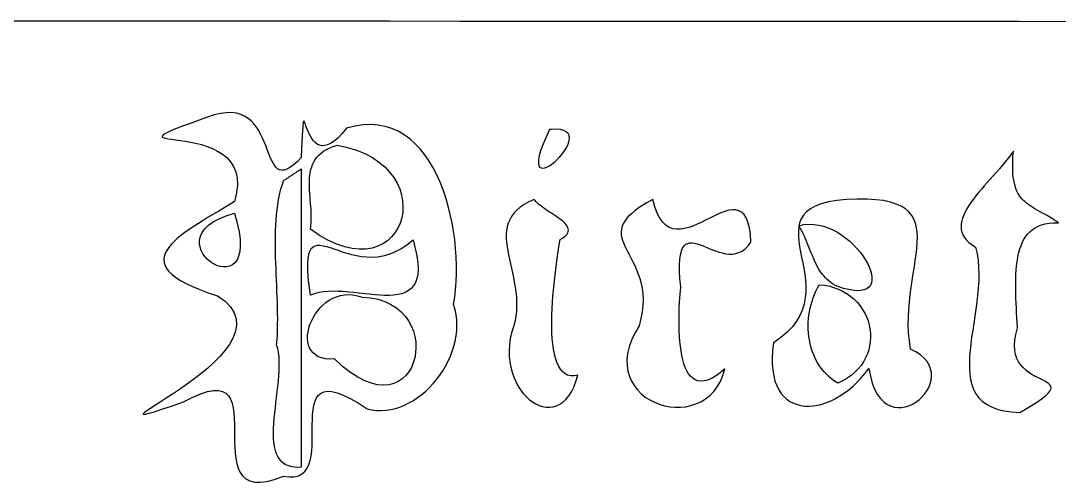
# Model space of a CAD drawing. Extents: x 2.9 to 46.8, y 120.5 to 170.8.
# Drawn here: x 13.77 to 30.78, y 120.53 to 128.08 of the extents above; entities that cross this region are included whole.
import ezdxf

# ---------------------------------------------------------------- set-up
doc = ezdxf.new("R2010")
doc.units = 0
doc.layers.get('0').update_dxf_attribs({"linetype": 'CONTINUOUS'})

msp = doc.modelspace()

# ---------------------------------------------------------------- linework, layer by layer
at = {"color": 7}
for p, q in [((12.951, 128.081), (14.095, 128.081)), ((14.095, 128.081), (15.24, 128.08)), ((15.24, 128.08), (16.384, 128.08)), ((16.384, 128.08), (17.528, 128.079)), ((17.528, 128.079), (18.673, 128.079)), ((18.673, 128.079), (19.817, 128.078)), ((19.817, 128.078), (20.962, 128.077)), ((20.962, 128.077), (22.106, 128.077)), ((22.106, 128.077), (23.251, 128.076)), ((23.251, 128.076), (24.395, 128.076)), ((24.395, 128.076), (25.54, 128.075)), ((25.54, 128.075), (26.684, 128.075)), ((26.684, 128.075), (27.829, 128.074)), ((27.829, 128.074), (28.973, 128.073)), ((28.973, 128.073), (30.117, 128.073)), ((30.117, 128.073), (31.262, 128.072)), ((17.136, 126.576), (17.041, 126.564)), ((17.222, 126.577), (17.136, 126.576)), ((17.3, 126.567), (17.222, 126.577)), ((16.561, 126.407), (16.418, 126.355)), ((16.733, 126.468), (16.561, 126.407)), ((16.938, 126.539), (16.733, 126.468)), ((17.041, 126.564), (16.938, 126.539)), ((17.37, 126.547), (17.3, 126.567)), ((17.434, 126.519), (17.37, 126.547)), ((17.491, 126.483), (17.434, 126.519)), ((17.542, 126.441), (17.491, 126.483)), ((17.587, 126.392), (17.542, 126.441)), ((18.394, 126.417), (18.39, 126.386)), ((18.398, 126.435), (18.394, 126.417)), ((18.403, 126.442), (18.398, 126.435)), ((18.409, 126.438), (18.403, 126.442)), ((18.416, 126.425), (18.409, 126.438)), ((18.424, 126.404), (18.416, 126.425)), ((18.434, 126.376), (18.424, 126.404)), ((16.15, 126.243), (16.108, 126.218)), ((16.214, 126.274), (16.15, 126.243)), ((16.303, 126.31), (16.214, 126.274)), ((16.418, 126.355), (16.303, 126.31)), ((17.628, 126.339), (17.587, 126.392)), ((17.665, 126.283), (17.628, 126.339)), ((17.697, 126.223), (17.665, 126.283)), ((18.382, 126.278), (18.378, 126.199)), ((18.386, 126.34), (18.382, 126.278)), ((18.39, 126.386), (18.386, 126.34)), ((18.445, 126.344), (18.434, 126.376)), ((18.458, 126.308), (18.445, 126.344)), ((18.474, 126.269), (18.458, 126.308)), ((18.491, 126.229), (18.474, 126.269)), ((19.032, 126.234), (18.965, 126.164)), ((19.105, 126.322), (19.032, 126.234)), ((19.244, 126.357), (19.105, 126.322)), ((19.376, 126.377), (19.244, 126.357)), ((19.503, 126.383), (19.376, 126.377)), ((19.623, 126.374), (19.503, 126.383)), ((19.739, 126.352), (19.623, 126.374)), ((19.848, 126.318), (19.739, 126.352)), ((19.952, 126.272), (19.848, 126.318)), ((20.05, 126.214), (19.952, 126.272)), ((22.43, 126.3), (22.367, 126.166)), ((22.54, 126.304), (22.456, 126.3)), ((22.609, 126.3), (22.54, 126.304)), ((22.664, 126.286), (22.609, 126.3)), ((22.704, 126.265), (22.664, 126.286)), ((22.733, 126.238), (22.704, 126.265)), ((22.75, 126.204), (22.733, 126.238)), ((16.088, 126.198), (16.086, 126.182)), ((16.086, 126.182), (16.102, 126.169)), ((16.108, 126.218), (16.088, 126.198)), ((16.102, 126.169), (16.133, 126.159)), ((16.133, 126.159), (16.178, 126.149)), ((16.178, 126.149), (16.235, 126.141)), ((16.235, 126.141), (16.303, 126.132)), ((16.303, 126.132), (16.378, 126.121)), ((16.378, 126.121), (16.46, 126.109)), ((16.46, 126.109), (16.547, 126.095)), ((16.547, 126.095), (16.637, 126.076)), ((16.637, 126.076), (16.728, 126.053)), ((17.727, 126.161), (17.697, 126.223)), ((17.755, 126.099), (17.727, 126.161)), ((17.78, 126.037), (17.755, 126.099)), ((18.373, 126.101), (18.368, 125.983)), ((18.378, 126.199), (18.373, 126.101)), ((18.512, 126.19), (18.491, 126.229)), ((18.535, 126.152), (18.512, 126.19)), ((18.561, 126.118), (18.535, 126.152)), ((18.59, 126.087), (18.561, 126.118)), ((18.623, 126.063), (18.59, 126.087)), ((18.659, 126.045), (18.623, 126.063)), ((18.844, 126.073), (18.791, 126.049)), ((18.902, 126.111), (18.844, 126.073)), ((18.965, 126.164), (18.902, 126.111)), ((20.142, 126.146), (20.05, 126.214)), ((20.229, 126.069), (20.142, 126.146)), ((20.311, 125.982), (20.229, 126.069)), ((22.367, 126.166), (22.319, 126.051)), ((22.722, 126.033), (22.741, 126.079)), ((22.741, 126.079), (22.753, 126.124)), ((22.756, 126.166), (22.75, 126.204)), ((22.753, 126.124), (22.756, 126.166)), ((16.728, 126.053), (16.819, 126.025)), ((16.819, 126.025), (16.907, 125.99)), ((16.907, 125.99), (16.992, 125.949)), ((16.992, 125.949), (17.07, 125.9)), ((17.07, 125.9), (17.141, 125.842)), ((17.803, 125.976), (17.78, 126.037)), ((17.826, 125.917), (17.803, 125.976)), ((17.849, 125.861), (17.826, 125.917)), ((18.368, 125.983), (18.362, 125.844)), ((18.651, 125.881), (18.687, 125.914)), ((18.699, 126.036), (18.659, 126.045)), ((18.687, 125.914), (18.729, 125.945)), ((18.743, 126.037), (18.699, 126.036)), ((18.729, 125.945), (18.776, 125.974)), ((18.791, 126.049), (18.743, 126.037)), ((18.776, 125.974), (18.828, 126)), ((18.828, 126), (18.887, 126.023)), ((18.887, 126.023), (18.952, 126.044)), ((18.952, 126.044), (19.118, 126.009)), ((19.118, 126.009), (19.269, 125.962)), ((19.269, 125.962), (19.406, 125.906)), ((19.406, 125.906), (19.528, 125.841)), ((20.387, 125.887), (20.311, 125.982)), ((22.284, 125.953), (22.261, 125.871)), ((22.319, 126.051), (22.284, 125.953)), ((22.593, 125.846), (22.631, 125.891)), ((22.631, 125.891), (22.666, 125.937)), ((22.666, 125.937), (22.697, 125.985)), ((22.697, 125.985), (22.722, 126.033)), ((30.028, 125.944), (29.986, 125.887)), ((30.022, 125.861), (30.028, 125.944)), ((17.141, 125.842), (17.202, 125.774)), ((17.202, 125.774), (17.252, 125.697)), ((17.872, 125.808), (17.849, 125.861)), ((17.895, 125.761), (17.872, 125.808)), ((17.92, 125.72), (17.895, 125.761)), ((17.946, 125.685), (17.92, 125.72)), ((18.293, 125.773), (18.232, 125.718)), ((18.362, 125.844), (18.293, 125.773)), ((18.533, 125.688), (18.549, 125.73)), ((18.549, 125.73), (18.568, 125.771)), ((18.568, 125.771), (18.591, 125.809)), ((18.591, 125.809), (18.619, 125.846)), ((18.619, 125.846), (18.651, 125.881)), ((19.528, 125.841), (19.636, 125.768)), ((19.636, 125.768), (19.73, 125.689)), ((20.457, 125.785), (20.387, 125.887)), ((20.522, 125.675), (20.457, 125.785)), ((22.249, 125.804), (22.247, 125.752)), ((22.247, 125.752), (22.253, 125.713)), ((22.261, 125.871), (22.249, 125.804)), ((22.427, 125.705), (22.468, 125.733)), ((22.468, 125.733), (22.51, 125.766)), ((22.51, 125.766), (22.552, 125.804)), ((22.552, 125.804), (22.593, 125.846)), ((29.896, 125.772), (29.848, 125.715)), ((29.942, 125.83), (29.896, 125.772)), ((29.986, 125.887), (29.942, 125.83)), ((30.018, 125.71), (30.019, 125.783)), ((30.019, 125.783), (30.022, 125.861)), ((17.252, 125.697), (17.288, 125.608)), ((17.288, 125.608), (17.31, 125.507)), ((17.975, 125.659), (17.946, 125.685)), ((18.008, 125.641), (17.975, 125.659)), ((18.043, 125.633), (18.008, 125.641)), ((18.083, 125.636), (18.043, 125.633)), ((18.127, 125.65), (18.083, 125.636)), ((18.177, 125.677), (18.127, 125.65)), ((18.232, 125.718), (18.177, 125.677)), ((18.193, 125.543), (18.202, 125.549)), ((18.202, 125.549), (18.212, 125.555)), ((18.212, 125.555), (18.221, 125.562)), ((18.221, 125.562), (18.23, 125.568)), ((18.23, 125.568), (18.24, 125.574)), ((18.24, 125.574), (18.249, 125.58)), ((18.249, 125.58), (18.259, 125.586)), ((18.259, 125.586), (18.268, 125.593)), ((18.268, 125.593), (18.277, 125.599)), ((18.277, 125.599), (18.287, 125.605)), ((18.287, 125.605), (18.296, 125.611)), ((18.296, 125.611), (18.306, 125.617)), ((18.306, 125.617), (18.315, 125.624)), ((18.315, 125.624), (18.324, 125.63)), ((18.324, 125.63), (18.334, 125.636)), ((18.334, 125.636), (18.343, 125.642)), ((18.343, 125.642), (18.353, 125.649)), ((18.353, 125.649), (18.362, 125.655)), ((18.362, 125.655), (18.362, 125.497)), ((18.5, 125.505), (18.504, 125.553)), ((18.504, 125.553), (18.511, 125.599)), ((18.511, 125.599), (18.521, 125.644)), ((18.521, 125.644), (18.533, 125.688)), ((19.73, 125.689), (19.81, 125.604)), ((19.81, 125.604), (19.878, 125.515)), ((20.582, 125.559), (20.522, 125.675)), ((20.637, 125.438), (20.582, 125.559)), ((22.253, 125.713), (22.268, 125.686)), ((22.268, 125.686), (22.29, 125.671)), ((22.29, 125.671), (22.318, 125.666)), ((22.318, 125.666), (22.351, 125.671)), ((22.351, 125.671), (22.387, 125.684)), ((22.387, 125.684), (22.427, 125.705)), ((29.75, 125.601), (29.7, 125.545)), ((29.799, 125.658), (29.75, 125.601)), ((29.848, 125.715), (29.799, 125.658)), ((30.019, 125.643), (30.018, 125.71)), ((30.022, 125.58), (30.019, 125.643)), ((30.027, 125.523), (30.022, 125.58)), ((17.316, 125.393), (17.303, 125.265)), ((17.31, 125.507), (17.316, 125.393)), ((18.025, 125.309), (18.047, 125.387)), ((18.047, 125.387), (18.071, 125.462)), ((18.071, 125.462), (18.08, 125.469)), ((18.08, 125.469), (18.089, 125.475)), ((18.089, 125.475), (18.099, 125.481)), ((18.099, 125.481), (18.108, 125.487)), ((18.108, 125.487), (18.118, 125.493)), ((18.118, 125.493), (18.127, 125.5)), ((18.127, 125.5), (18.136, 125.506)), ((18.136, 125.506), (18.146, 125.512)), ((18.146, 125.512), (18.155, 125.518)), ((18.155, 125.518), (18.165, 125.524)), ((18.165, 125.524), (18.174, 125.531)), ((18.174, 125.531), (18.183, 125.537)), ((18.183, 125.537), (18.193, 125.543)), ((18.362, 125.497), (18.362, 125.34)), ((18.497, 125.407), (18.498, 125.456)), ((18.498, 125.356), (18.497, 125.407)), ((18.498, 125.456), (18.5, 125.505)), ((19.878, 125.515), (19.933, 125.422)), ((19.933, 125.422), (19.975, 125.327)), ((20.687, 125.312), (20.637, 125.438)), ((29.6, 125.432), (29.552, 125.377)), ((29.65, 125.488), (29.6, 125.432)), ((29.7, 125.545), (29.65, 125.488)), ((30.035, 125.469), (30.027, 125.523)), ((30.045, 125.42), (30.035, 125.469)), ((30.056, 125.375), (30.045, 125.42)), ((17.303, 125.265), (17.269, 125.123)), ((17.991, 125.15), (18.007, 125.231)), ((18.007, 125.231), (18.025, 125.309)), ((18.362, 125.34), (18.362, 125.182)), ((18.5, 125.305), (18.498, 125.356)), ((18.503, 125.253), (18.5, 125.305)), ((18.507, 125.2), (18.503, 125.253)), ((19.975, 125.327), (20.005, 125.231)), ((20.005, 125.231), (20.022, 125.134)), ((20.731, 125.182), (20.687, 125.312)), ((29.414, 125.213), (29.373, 125.159)), ((29.458, 125.267), (29.414, 125.213)), ((29.504, 125.322), (29.458, 125.267)), ((29.552, 125.377), (29.504, 125.322)), ((30.07, 125.333), (30.056, 125.375)), ((30.086, 125.294), (30.07, 125.333)), ((30.104, 125.259), (30.086, 125.294)), ((30.124, 125.226), (30.104, 125.259)), ((30.145, 125.195), (30.124, 125.226)), ((17.183, 125.07), (17.097, 125.017)), ((17.269, 125.123), (17.183, 125.07)), ((17.967, 124.986), (17.978, 125.069)), ((17.978, 125.069), (17.991, 125.15)), ((18.362, 125.182), (18.362, 125.025)), ((18.511, 125.147), (18.507, 125.2)), ((18.515, 125.094), (18.511, 125.147)), ((18.519, 125.04), (18.515, 125.094)), ((18.523, 124.986), (18.519, 125.04)), ((20.022, 125.134), (20.029, 125.038)), ((20.77, 125.048), (20.731, 125.182)), ((20.804, 124.912), (20.77, 125.048)), ((22.016, 125.073), (21.95, 125.027)), ((22.092, 125.116), (22.016, 125.073)), ((22.18, 125.157), (22.092, 125.116)), ((22.194, 125.136), (22.18, 125.157)), ((22.211, 125.116), (22.194, 125.136)), ((22.231, 125.095), (22.211, 125.116)), ((22.255, 125.074), (22.231, 125.095)), ((22.28, 125.054), (22.255, 125.074)), ((22.308, 125.033), (22.28, 125.054)), ((24.012, 125.095), (23.917, 125.035)), ((24.123, 125.157), (24.012, 125.095)), ((24.156, 125.034), (24.123, 125.157)), ((26.784, 125.046), (26.703, 125.003)), ((26.882, 125.084), (26.784, 125.046)), ((26.998, 125.115), (26.882, 125.084)), ((27.135, 125.14), (26.998, 125.115)), ((27.293, 125.157), (27.135, 125.14)), ((27.472, 125.163), (27.293, 125.157)), ((27.632, 125.161), (27.472, 125.163)), ((27.775, 125.152), (27.632, 125.161)), ((27.902, 125.136), (27.775, 125.152)), ((28.013, 125.112), (27.902, 125.136)), ((28.109, 125.081), (28.013, 125.112)), ((28.191, 125.044), (28.109, 125.081)), ((28.26, 125.001), (28.191, 125.044)), ((29.299, 125.054), (29.267, 125.002)), ((29.334, 125.106), (29.299, 125.054)), ((29.373, 125.159), (29.334, 125.106)), ((30.169, 125.167), (30.145, 125.195)), ((30.194, 125.14), (30.169, 125.167)), ((30.221, 125.115), (30.194, 125.14)), ((30.25, 125.092), (30.221, 125.115)), ((30.28, 125.069), (30.25, 125.092)), ((30.313, 125.047), (30.28, 125.069)), ((30.346, 125.026), (30.313, 125.047)), ((16.925, 124.914), (16.84, 124.863)), ((17.011, 124.966), (16.925, 124.914)), ((17.097, 125.017), (17.011, 124.966)), ((17.017, 124.84), (17.132, 124.888)), ((17.132, 124.888), (17.269, 124.931)), ((17.269, 124.931), (17.314, 124.77)), ((17.951, 124.817), (17.958, 124.902)), ((17.958, 124.902), (17.967, 124.986)), ((18.362, 125.025), (18.362, 124.867)), ((18.525, 124.933), (18.523, 124.986)), ((18.527, 124.879), (18.525, 124.933)), ((18.526, 124.826), (18.527, 124.879)), ((20.024, 124.944), (20.008, 124.853)), ((20.029, 125.038), (20.024, 124.944)), ((20.834, 124.773), (20.804, 124.912)), ((21.808, 124.877), (21.778, 124.822)), ((21.847, 124.929), (21.808, 124.877)), ((21.894, 124.979), (21.847, 124.929)), ((21.95, 125.027), (21.894, 124.979)), ((22.337, 125.012), (22.308, 125.033)), ((22.367, 124.991), (22.337, 125.012)), ((22.399, 124.971), (22.367, 124.991)), ((22.43, 124.95), (22.399, 124.971)), ((22.463, 124.929), (22.43, 124.95)), ((22.495, 124.908), (22.463, 124.929)), ((22.526, 124.887), (22.495, 124.908)), ((22.557, 124.866), (22.526, 124.887)), ((23.715, 124.87), (23.672, 124.818)), ((23.77, 124.923), (23.715, 124.87)), ((23.837, 124.978), (23.77, 124.923)), ((23.917, 125.035), (23.837, 124.978)), ((24.194, 124.931), (24.156, 125.034)), ((24.238, 124.848), (24.194, 124.931)), ((25.121, 124.883), (25.054, 124.849)), ((25.187, 124.914), (25.121, 124.883)), ((25.252, 124.942), (25.187, 124.914)), ((25.314, 124.964), (25.252, 124.942)), ((25.373, 124.98), (25.314, 124.964)), ((25.43, 124.987), (25.373, 124.98)), ((25.483, 124.985), (25.43, 124.987)), ((25.532, 124.972), (25.483, 124.985)), ((25.576, 124.947), (25.532, 124.972)), ((25.616, 124.908), (25.576, 124.947)), ((25.651, 124.854), (25.616, 124.908)), ((26.589, 124.898), (26.552, 124.837)), ((26.639, 124.953), (26.589, 124.898)), ((26.703, 125.003), (26.639, 124.953)), ((28.317, 124.951), (28.26, 125.001)), ((28.363, 124.895), (28.317, 124.951)), ((28.399, 124.833), (28.363, 124.895)), ((29.215, 124.901), (29.196, 124.851)), ((29.239, 124.951), (29.215, 124.901)), ((29.267, 125.002), (29.239, 124.951)), ((30.382, 125.004), (30.346, 125.026)), ((30.419, 124.983), (30.382, 125.004)), ((30.457, 124.961), (30.419, 124.983)), ((30.497, 124.939), (30.457, 124.961)), ((30.539, 124.915), (30.497, 124.939)), ((30.581, 124.891), (30.539, 124.915)), ((30.625, 124.865), (30.581, 124.891)), ((16.6, 124.712), (16.526, 124.662)), ((16.677, 124.762), (16.6, 124.712)), ((16.758, 124.812), (16.677, 124.762)), ((16.84, 124.863), (16.758, 124.812)), ((16.784, 124.675), (16.844, 124.733)), ((16.844, 124.733), (16.921, 124.788)), ((16.921, 124.788), (17.017, 124.84)), ((17.314, 124.77), (17.344, 124.628)), ((17.942, 124.645), (17.946, 124.732)), ((17.946, 124.732), (17.951, 124.817)), ((18.362, 124.867), (18.362, 124.709)), ((18.362, 124.709), (18.362, 124.552)), ((18.515, 124.667), (18.521, 124.72)), ((18.521, 124.72), (18.525, 124.772)), ((18.525, 124.772), (18.526, 124.826)), ((19.981, 124.767), (19.944, 124.685)), ((20.008, 124.853), (19.981, 124.767)), ((20.858, 124.634), (20.834, 124.773)), ((21.737, 124.707), (21.727, 124.646)), ((21.754, 124.766), (21.737, 124.707)), ((21.778, 124.822), (21.754, 124.766)), ((22.586, 124.845), (22.557, 124.866)), ((22.614, 124.824), (22.586, 124.845)), ((22.64, 124.803), (22.614, 124.824)), ((22.664, 124.782), (22.64, 124.803)), ((22.685, 124.761), (22.664, 124.782)), ((22.703, 124.739), (22.685, 124.761)), ((22.718, 124.718), (22.703, 124.739)), ((22.729, 124.696), (22.718, 124.718)), ((23.619, 124.718), (23.606, 124.668)), ((23.64, 124.767), (23.619, 124.718)), ((23.672, 124.818), (23.64, 124.767)), ((24.285, 124.782), (24.238, 124.848)), ((24.337, 124.732), (24.285, 124.782)), ((24.392, 124.698), (24.337, 124.732)), ((24.778, 124.72), (24.709, 124.696)), ((24.847, 124.749), (24.778, 124.72)), ((24.916, 124.781), (24.847, 124.749)), ((24.985, 124.815), (24.916, 124.781)), ((25.054, 124.849), (24.985, 124.815)), ((25.68, 124.783), (25.651, 124.854)), ((25.703, 124.693), (25.68, 124.783)), ((26.512, 124.703), (26.506, 124.629)), ((26.527, 124.772), (26.512, 124.703)), ((26.513, 124.725), (26.596, 124.743)), ((26.536, 124.688), (26.513, 124.725)), ((26.552, 124.837), (26.527, 124.772)), ((26.596, 124.743), (26.678, 124.75)), ((26.678, 124.75), (26.759, 124.748)), ((26.759, 124.748), (26.84, 124.736)), ((26.84, 124.736), (26.919, 124.717)), ((26.919, 124.717), (26.997, 124.69)), ((28.425, 124.766), (28.399, 124.833)), ((28.443, 124.693), (28.425, 124.766)), ((29.174, 124.755), (29.171, 124.708)), ((29.171, 124.708), (29.175, 124.663)), ((29.182, 124.803), (29.174, 124.755)), ((29.196, 124.851), (29.182, 124.803)), ((30.384, 124.693), (30.435, 124.719)), ((30.435, 124.719), (30.491, 124.741)), ((30.491, 124.741), (30.551, 124.757)), ((30.551, 124.757), (30.617, 124.769)), ((30.617, 124.769), (30.689, 124.774)), ((30.671, 124.837), (30.625, 124.865)), ((30.718, 124.807), (30.671, 124.837)), ((30.689, 124.774), (30.766, 124.775)), ((30.766, 124.775), (30.718, 124.807)), ((16.391, 124.563), (16.332, 124.514)), ((16.456, 124.612), (16.391, 124.563)), ((16.526, 124.662), (16.456, 124.612)), ((16.698, 124.494), (16.713, 124.554)), ((16.713, 124.554), (16.741, 124.615)), ((16.741, 124.615), (16.784, 124.675)), ((17.344, 124.628), (17.36, 124.504)), ((17.939, 124.469), (17.94, 124.557)), ((17.94, 124.557), (17.942, 124.645)), ((18.362, 124.552), (18.362, 124.394)), ((18.664, 124.567), (18.515, 124.667)), ((18.807, 124.486), (18.664, 124.567)), ((19.841, 124.541), (19.774, 124.48)), ((19.897, 124.609), (19.841, 124.541)), ((19.944, 124.685), (19.897, 124.609)), ((20.877, 124.494), (20.858, 124.634)), ((21.722, 124.584), (21.721, 124.52)), ((21.727, 124.646), (21.722, 124.584)), ((22.64, 124.522), (22.672, 124.544)), ((22.672, 124.544), (22.697, 124.566)), ((22.697, 124.566), (22.716, 124.588)), ((22.716, 124.588), (22.728, 124.61)), ((22.728, 124.61), (22.736, 124.632)), ((22.736, 124.675), (22.729, 124.696)), ((22.738, 124.653), (22.736, 124.675)), ((22.736, 124.632), (22.738, 124.653)), ((23.606, 124.668), (23.602, 124.619)), ((23.602, 124.619), (23.605, 124.57)), ((23.605, 124.57), (23.615, 124.521)), ((24.451, 124.676), (24.392, 124.698)), ((24.512, 124.667), (24.451, 124.676)), ((24.576, 124.668), (24.512, 124.667)), ((24.642, 124.678), (24.576, 124.668)), ((24.709, 124.696), (24.642, 124.678)), ((25.72, 124.585), (25.703, 124.693)), ((25.729, 124.455), (25.72, 124.585)), ((26.506, 124.629), (26.507, 124.552)), ((26.507, 124.552), (26.515, 124.471)), ((26.558, 124.649), (26.536, 124.688)), ((26.578, 124.61), (26.558, 124.649)), ((26.598, 124.569), (26.578, 124.61)), ((26.616, 124.529), (26.598, 124.569)), ((26.634, 124.487), (26.616, 124.529)), ((26.997, 124.69), (27.073, 124.657)), ((27.073, 124.657), (27.146, 124.618)), ((27.146, 124.618), (27.217, 124.573)), ((27.217, 124.573), (27.285, 124.524)), ((28.453, 124.615), (28.443, 124.693)), ((28.456, 124.532), (28.453, 124.615)), ((28.454, 124.445), (28.456, 124.532)), ((29.175, 124.663), (29.185, 124.618)), ((29.185, 124.618), (29.203, 124.574)), ((29.203, 124.574), (29.228, 124.532)), ((29.228, 124.532), (29.261, 124.49)), ((30.196, 124.494), (30.226, 124.542)), ((30.226, 124.542), (30.259, 124.586)), ((30.259, 124.586), (30.297, 124.626)), ((30.297, 124.626), (30.338, 124.661)), ((30.338, 124.661), (30.384, 124.693)), ((16.191, 124.367), (16.158, 124.319)), ((16.231, 124.416), (16.191, 124.367)), ((16.278, 124.465), (16.231, 124.416)), ((16.332, 124.514), (16.278, 124.465)), ((16.696, 124.434), (16.698, 124.494)), ((16.705, 124.375), (16.696, 124.434)), ((16.725, 124.319), (16.705, 124.375)), ((17.363, 124.396), (17.355, 124.305)), ((17.36, 124.504), (17.363, 124.396)), ((17.94, 124.38), (17.939, 124.469)), ((17.941, 124.291), (17.94, 124.38)), ((18.362, 124.394), (18.362, 124.237)), ((18.527, 124.351), (18.556, 124.379)), ((18.556, 124.379), (18.59, 124.397)), ((18.59, 124.397), (18.63, 124.405)), ((18.63, 124.405), (18.674, 124.405)), ((18.674, 124.405), (18.723, 124.397)), ((18.723, 124.397), (18.777, 124.384)), ((18.777, 124.384), (18.836, 124.367)), ((18.944, 124.424), (18.807, 124.486)), ((18.836, 124.367), (18.898, 124.346)), ((19.074, 124.38), (18.944, 124.424)), ((19.197, 124.352), (19.074, 124.38)), ((19.523, 124.36), (19.422, 124.344)), ((19.615, 124.389), (19.523, 124.36)), ((19.699, 124.43), (19.615, 124.389)), ((19.774, 124.48), (19.699, 124.43)), ((19.995, 124.348), (20.094, 124.413)), ((20.094, 124.413), (20.194, 124.494)), ((20.194, 124.494), (20.231, 124.355)), ((20.891, 124.353), (20.877, 124.494)), ((21.721, 124.52), (21.725, 124.454)), ((21.725, 124.454), (21.733, 124.387)), ((21.733, 124.387), (21.744, 124.318)), ((22.572, 124.306), (22.583, 124.378)), ((22.583, 124.378), (22.593, 124.442)), ((22.593, 124.442), (22.602, 124.5)), ((22.602, 124.5), (22.64, 124.522)), ((23.615, 124.521), (23.63, 124.471)), ((23.63, 124.471), (23.65, 124.419)), ((23.65, 124.419), (23.675, 124.367)), ((23.675, 124.367), (23.702, 124.313)), ((24.61, 124.358), (24.634, 124.395)), ((24.634, 124.395), (24.661, 124.421)), ((24.661, 124.421), (24.693, 124.437)), ((24.693, 124.437), (24.728, 124.445)), ((24.728, 124.445), (24.766, 124.446)), ((24.766, 124.446), (24.806, 124.44)), ((24.806, 124.44), (24.85, 124.429)), ((24.85, 124.429), (24.896, 124.414)), ((24.896, 124.414), (24.944, 124.396)), ((24.944, 124.396), (24.994, 124.376)), ((24.994, 124.376), (25.045, 124.354)), ((25.634, 124.347), (25.683, 124.395)), ((25.683, 124.395), (25.729, 124.455)), ((26.515, 124.471), (26.527, 124.387)), ((26.527, 124.387), (26.542, 124.3)), ((26.651, 124.446), (26.634, 124.487)), ((26.668, 124.404), (26.651, 124.446)), ((26.685, 124.362), (26.668, 124.404)), ((26.701, 124.32), (26.685, 124.362)), ((27.285, 124.524), (27.349, 124.471)), ((27.349, 124.471), (27.409, 124.414)), ((27.409, 124.414), (27.465, 124.355)), ((28.447, 124.353), (28.454, 124.445)), ((29.261, 124.49), (29.301, 124.45)), ((29.301, 124.45), (29.351, 124.412)), ((29.351, 124.412), (29.41, 124.374)), ((29.41, 124.374), (29.433, 124.268)), ((30.129, 124.33), (30.148, 124.388)), ((30.148, 124.388), (30.17, 124.443)), ((30.17, 124.443), (30.196, 124.494)), ((16.119, 124.222), (16.113, 124.173)), ((16.134, 124.27), (16.119, 124.222)), ((16.158, 124.319), (16.134, 124.27)), ((16.752, 124.266), (16.725, 124.319)), ((16.788, 124.217), (16.752, 124.266)), ((16.829, 124.172), (16.788, 124.217)), ((17.337, 124.229), (17.31, 124.168)), ((17.355, 124.305), (17.337, 124.229)), ((17.943, 124.201), (17.941, 124.291)), ((17.946, 124.111), (17.943, 124.201)), ((18.362, 124.237), (18.362, 124.079)), ((18.469, 124.105), (18.474, 124.189)), ((18.474, 124.189), (18.486, 124.257)), ((18.486, 124.257), (18.503, 124.311)), ((18.503, 124.311), (18.527, 124.351)), ((18.898, 124.346), (18.965, 124.323)), ((18.965, 124.323), (19.035, 124.3)), ((19.035, 124.3), (19.108, 124.276)), ((19.108, 124.276), (19.185, 124.255)), ((19.185, 124.255), (19.266, 124.237)), ((19.313, 124.341), (19.197, 124.352)), ((19.266, 124.237), (19.349, 124.223)), ((19.422, 124.344), (19.313, 124.341)), ((19.349, 124.223), (19.435, 124.214)), ((19.435, 124.214), (19.523, 124.212)), ((19.523, 124.212), (19.614, 124.218)), ((19.614, 124.218), (19.706, 124.234)), ((19.706, 124.234), (19.801, 124.26)), ((19.801, 124.26), (19.897, 124.297)), ((19.897, 124.297), (19.995, 124.348)), ((20.231, 124.355), (20.257, 124.23)), ((20.257, 124.23), (20.272, 124.119)), ((20.901, 124.214), (20.891, 124.353)), ((20.905, 124.076), (20.901, 124.214)), ((21.744, 124.318), (21.757, 124.248)), ((21.757, 124.248), (21.772, 124.177)), ((22.55, 124.146), (22.561, 124.229)), ((22.561, 124.229), (22.572, 124.306)), ((23.702, 124.313), (23.732, 124.256)), ((23.732, 124.256), (23.763, 124.198)), ((23.763, 124.198), (23.794, 124.137)), ((24.565, 124.175), (24.576, 124.249)), ((24.576, 124.249), (24.59, 124.31)), ((24.59, 124.31), (24.61, 124.358)), ((25.045, 124.354), (25.098, 124.333)), ((25.098, 124.333), (25.151, 124.312)), ((25.151, 124.312), (25.206, 124.294)), ((25.206, 124.294), (25.26, 124.279)), ((25.26, 124.279), (25.315, 124.268)), ((25.315, 124.268), (25.37, 124.262)), ((25.37, 124.262), (25.425, 124.262)), ((25.425, 124.262), (25.479, 124.27)), ((25.479, 124.27), (25.532, 124.286)), ((25.532, 124.286), (25.584, 124.311)), ((25.584, 124.311), (25.634, 124.347)), ((26.542, 124.3), (26.56, 124.21)), ((26.56, 124.21), (26.578, 124.119)), ((26.718, 124.279), (26.701, 124.32)), ((26.735, 124.238), (26.718, 124.279)), ((26.752, 124.197), (26.735, 124.238)), ((26.77, 124.157), (26.752, 124.197)), ((27.465, 124.355), (27.516, 124.295)), ((27.516, 124.295), (27.562, 124.233)), ((27.562, 124.233), (27.602, 124.172)), ((28.422, 124.156), (28.436, 124.256)), ((28.436, 124.256), (28.447, 124.353)), ((29.433, 124.268), (29.45, 124.159)), ((30.088, 124.139), (30.099, 124.206)), ((30.099, 124.206), (30.112, 124.269)), ((30.112, 124.269), (30.129, 124.33)), ((16.113, 124.173), (16.117, 124.124)), ((16.117, 124.124), (16.131, 124.076)), ((16.131, 124.076), (16.157, 124.027)), ((16.157, 124.027), (16.195, 123.978)), ((16.876, 124.133), (16.829, 124.172)), ((16.926, 124.101), (16.876, 124.133)), ((16.978, 124.075), (16.926, 124.101)), ((17.032, 124.058), (16.978, 124.075)), ((17.086, 124.05), (17.032, 124.058)), ((17.138, 124.051), (17.086, 124.05)), ((17.188, 124.062), (17.138, 124.051)), ((17.234, 124.085), (17.188, 124.062)), ((17.275, 124.12), (17.234, 124.085)), ((17.31, 124.168), (17.275, 124.12)), ((17.95, 124.02), (17.946, 124.111)), ((17.953, 123.93), (17.95, 124.02)), ((18.362, 124.079), (18.362, 123.922)), ((18.47, 124.005), (18.469, 124.105)), ((20.276, 124.021), (20.271, 123.935)), ((20.272, 124.119), (20.276, 124.021)), ((20.905, 123.941), (20.905, 124.076)), ((21.772, 124.177), (21.788, 124.104)), ((21.788, 124.104), (21.805, 124.029)), ((21.805, 124.029), (21.822, 123.954)), ((22.526, 123.966), (22.538, 124.058)), ((22.538, 124.058), (22.55, 124.146)), ((23.794, 124.137), (23.825, 124.073)), ((23.825, 124.073), (23.855, 124.006)), ((24.56, 124.086), (24.565, 124.175)), ((24.561, 123.981), (24.56, 124.086)), ((26.578, 124.119), (26.595, 124.026)), ((26.595, 124.026), (26.61, 123.931)), ((26.788, 124.117), (26.77, 124.157)), ((26.807, 124.079), (26.788, 124.117)), ((26.827, 124.041), (26.807, 124.079)), ((26.849, 124.004), (26.827, 124.041)), ((27.602, 124.172), (27.637, 124.11)), ((27.637, 124.11), (27.666, 124.05)), ((27.666, 124.05), (27.688, 123.991)), ((28.388, 123.943), (28.406, 124.051)), ((28.406, 124.051), (28.422, 124.156)), ((29.45, 124.159), (29.459, 124.048)), ((29.459, 124.048), (29.462, 123.936)), ((30.073, 124), (30.08, 124.071)), ((30.08, 124.071), (30.088, 124.139)), ((16.195, 123.978), (16.245, 123.929)), ((16.245, 123.929), (16.308, 123.88)), ((16.308, 123.88), (16.384, 123.83)), ((17.957, 123.839), (17.953, 123.93)), ((18.362, 123.922), (18.362, 123.764)), ((18.478, 123.885), (18.47, 124.005)), ((18.493, 123.747), (18.478, 123.885)), ((20.256, 123.861), (20.233, 123.797)), ((20.271, 123.935), (20.256, 123.861)), ((20.9, 123.808), (20.905, 123.941)), ((21.822, 123.954), (21.838, 123.878)), ((21.838, 123.878), (21.853, 123.8)), ((22.505, 123.773), (22.515, 123.871)), ((22.515, 123.871), (22.526, 123.966)), ((23.855, 124.006), (23.883, 123.935)), ((23.883, 123.935), (23.908, 123.861)), ((23.908, 123.861), (23.929, 123.782)), ((24.567, 123.859), (24.561, 123.981)), ((24.578, 123.72), (24.567, 123.859)), ((26.61, 123.931), (26.621, 123.836)), ((26.871, 123.969), (26.849, 124.004)), ((26.895, 123.935), (26.871, 123.969)), ((26.921, 123.903), (26.895, 123.935)), ((26.948, 123.872), (26.921, 123.903)), ((26.977, 123.843), (26.948, 123.872)), ((27.688, 123.991), (27.703, 123.935)), ((27.703, 123.935), (27.711, 123.883)), ((27.711, 123.883), (27.711, 123.834)), ((28.371, 123.831), (28.388, 123.943)), ((29.462, 123.936), (29.46, 123.821)), ((30.066, 123.776), (30.067, 123.852)), ((30.067, 123.852), (30.069, 123.927)), ((30.069, 123.927), (30.073, 124)), ((16.384, 123.83), (16.475, 123.78)), ((16.475, 123.78), (16.58, 123.73)), ((16.58, 123.73), (16.701, 123.68)), ((16.701, 123.68), (16.837, 123.629)), ((17.961, 123.748), (17.957, 123.839)), ((17.965, 123.657), (17.961, 123.748)), ((18.362, 123.764), (18.362, 123.607)), ((18.515, 123.587), (18.493, 123.747)), ((20.163, 123.699), (20.118, 123.663)), ((20.202, 123.743), (20.163, 123.699)), ((20.233, 123.797), (20.202, 123.743)), ((20.877, 123.555), (20.891, 123.679)), ((20.891, 123.679), (20.9, 123.808)), ((21.853, 123.8), (21.867, 123.722)), ((21.867, 123.722), (21.878, 123.643)), ((22.495, 123.673), (22.505, 123.773)), ((23.929, 123.782), (23.946, 123.699)), ((23.946, 123.699), (23.956, 123.611)), ((24.573, 123.664), (24.578, 123.72)), ((26.621, 123.836), (26.627, 123.739)), ((26.627, 123.739), (26.627, 123.642)), ((26.794, 123.654), (26.82, 123.707)), ((26.82, 123.707), (26.848, 123.759)), ((26.848, 123.759), (26.936, 123.75)), ((26.936, 123.75), (27.019, 123.734)), ((27.009, 123.816), (26.977, 123.843)), ((27.042, 123.79), (27.009, 123.816)), ((27.019, 123.734), (27.098, 123.711)), ((27.078, 123.767), (27.042, 123.79)), ((27.117, 123.747), (27.078, 123.767)), ((27.098, 123.711), (27.172, 123.683)), ((27.158, 123.728), (27.117, 123.747)), ((27.202, 123.712), (27.158, 123.728)), ((27.172, 123.683), (27.242, 123.65)), ((27.248, 123.699), (27.202, 123.712)), ((27.298, 123.689), (27.248, 123.699)), ((27.385, 123.67), (27.298, 123.689)), ((27.625, 123.692), (27.581, 123.674)), ((27.66, 123.718), (27.625, 123.692)), ((27.686, 123.751), (27.66, 123.718)), ((27.702, 123.79), (27.686, 123.751)), ((27.711, 123.834), (27.702, 123.79)), ((28.337, 123.599), (28.353, 123.717)), ((28.353, 123.717), (28.371, 123.831)), ((29.453, 123.706), (29.442, 123.59)), ((29.46, 123.821), (29.453, 123.706)), ((30.066, 123.698), (30.066, 123.776)), ((30.068, 123.619), (30.066, 123.698)), ((16.837, 123.629), (16.99, 123.578)), ((16.99, 123.578), (17.115, 123.489)), ((17.968, 123.567), (17.965, 123.657)), ((17.971, 123.476), (17.968, 123.567)), ((18.362, 123.607), (18.362, 123.449)), ((18.58, 123.612), (18.515, 123.587)), ((18.651, 123.631), (18.58, 123.612)), ((18.725, 123.643), (18.651, 123.631)), ((18.803, 123.65), (18.725, 123.643)), ((18.883, 123.653), (18.803, 123.65)), ((18.821, 123.505), (18.878, 123.537)), ((18.878, 123.537), (18.939, 123.563)), ((18.966, 123.651), (18.883, 123.653)), ((18.939, 123.563), (19.003, 123.583)), ((19.051, 123.647), (18.966, 123.651)), ((19.003, 123.583), (19.069, 123.595)), ((19.137, 123.64), (19.051, 123.647)), ((19.069, 123.595), (19.139, 123.599)), ((19.224, 123.631), (19.137, 123.64)), ((19.139, 123.599), (19.21, 123.594)), ((19.21, 123.594), (19.284, 123.58)), ((19.311, 123.622), (19.224, 123.631)), ((19.284, 123.58), (19.36, 123.556)), ((19.397, 123.612), (19.311, 123.622)), ((19.36, 123.556), (19.496, 123.545)), ((19.482, 123.603), (19.397, 123.612)), ((19.566, 123.595), (19.482, 123.603)), ((19.496, 123.545), (19.62, 123.521)), ((19.648, 123.589), (19.566, 123.595)), ((19.62, 123.521), (19.732, 123.484)), ((19.727, 123.585), (19.648, 123.589)), ((19.804, 123.585), (19.727, 123.585)), ((19.876, 123.59), (19.804, 123.585)), ((19.944, 123.599), (19.876, 123.59)), ((20.008, 123.613), (19.944, 123.599)), ((20.066, 123.634), (20.008, 123.613)), ((20.118, 123.663), (20.066, 123.634)), ((20.858, 123.435), (20.877, 123.555)), ((21.878, 123.643), (21.886, 123.563)), ((21.886, 123.563), (21.89, 123.482)), ((22.479, 123.47), (22.486, 123.572)), ((22.486, 123.572), (22.495, 123.673)), ((23.956, 123.611), (23.961, 123.518)), ((23.961, 123.518), (23.958, 123.419)), ((24.559, 123.467), (24.564, 123.537)), ((24.564, 123.537), (24.568, 123.603)), ((24.568, 123.603), (24.573, 123.664)), ((26.618, 123.545), (26.601, 123.449)), ((26.627, 123.642), (26.618, 123.545)), ((26.731, 123.49), (26.75, 123.545)), ((26.75, 123.545), (26.771, 123.6)), ((26.771, 123.6), (26.794, 123.654)), ((27.242, 123.65), (27.307, 123.611)), ((27.307, 123.611), (27.367, 123.568)), ((27.367, 123.568), (27.422, 123.521)), ((27.461, 123.662), (27.385, 123.67)), ((27.422, 123.521), (27.473, 123.469)), ((27.526, 123.663), (27.461, 123.662)), ((27.581, 123.674), (27.526, 123.663)), ((28.324, 123.478), (28.337, 123.599)), ((29.442, 123.59), (29.429, 123.473)), ((30.07, 123.54), (30.068, 123.619)), ((30.074, 123.459), (30.07, 123.54)), ((17.115, 123.489), (17.206, 123.396)), ((17.206, 123.396), (17.266, 123.3)), ((17.974, 123.387), (17.971, 123.476)), ((17.975, 123.297), (17.974, 123.387)), ((18.362, 123.449), (18.362, 123.291)), ((18.628, 123.329), (18.67, 123.379)), ((18.67, 123.379), (18.716, 123.425)), ((18.716, 123.425), (18.767, 123.468)), ((18.767, 123.468), (18.821, 123.505)), ((19.732, 123.484), (19.832, 123.437)), ((19.832, 123.437), (19.921, 123.381)), ((19.921, 123.381), (19.998, 123.316)), ((20.882, 123.351), (20.858, 123.435)), ((20.899, 123.266), (20.882, 123.351)), ((21.89, 123.401), (21.886, 123.319)), ((21.89, 123.482), (21.89, 123.401)), ((22.469, 123.266), (22.473, 123.368)), ((22.473, 123.368), (22.479, 123.47)), ((23.958, 123.419), (23.947, 123.315)), ((24.553, 123.316), (24.556, 123.393)), ((24.556, 123.393), (24.559, 123.467)), ((26.572, 123.352), (26.532, 123.257)), ((26.601, 123.449), (26.572, 123.352)), ((26.689, 123.318), (26.701, 123.376)), ((26.701, 123.376), (26.715, 123.433)), ((26.715, 123.433), (26.731, 123.49)), ((27.473, 123.469), (27.518, 123.414)), ((27.518, 123.414), (27.558, 123.356)), ((27.558, 123.356), (27.593, 123.296)), ((28.308, 123.229), (28.314, 123.354)), ((28.314, 123.354), (28.324, 123.478)), ((29.413, 123.357), (29.396, 123.242)), ((29.429, 123.473), (29.413, 123.357)), ((30.077, 123.378), (30.074, 123.459)), ((30.082, 123.297), (30.077, 123.378)), ((17.266, 123.3), (17.298, 123.202)), ((17.298, 123.202), (17.304, 123.101)), ((17.976, 123.208), (17.975, 123.297)), ((17.975, 123.12), (17.976, 123.208)), ((18.362, 123.291), (18.362, 123.134)), ((18.528, 123.163), (18.557, 123.22)), ((18.557, 123.22), (18.59, 123.276)), ((18.59, 123.276), (18.628, 123.329)), ((19.998, 123.316), (20.064, 123.244)), ((20.064, 123.244), (20.12, 123.167)), ((20.909, 123.181), (20.899, 123.266)), ((20.912, 123.095), (20.909, 123.181)), ((21.876, 123.237), (21.86, 123.154)), ((21.886, 123.319), (21.876, 123.237)), ((22.467, 123.166), (22.469, 123.266)), ((23.926, 123.205), (23.896, 123.088)), ((23.947, 123.315), (23.926, 123.205)), ((24.551, 123.237), (24.553, 123.316)), ((24.551, 123.156), (24.551, 123.237)), ((26.532, 123.257), (26.478, 123.163)), ((26.669, 123.144), (26.673, 123.202)), ((26.673, 123.202), (26.68, 123.26)), ((26.68, 123.26), (26.689, 123.318)), ((27.593, 123.296), (27.623, 123.233)), ((27.623, 123.233), (27.647, 123.168)), ((27.647, 123.168), (27.666, 123.101)), ((28.307, 123.101), (28.308, 123.229)), ((29.396, 123.242), (29.379, 123.127)), ((30.086, 123.215), (30.082, 123.297)), ((30.09, 123.134), (30.086, 123.215)), ((17.287, 123), (17.249, 122.897)), ((17.304, 123.101), (17.287, 123)), ((17.971, 122.945), (17.974, 123.032)), ((17.974, 123.032), (17.975, 123.12)), ((18.362, 123.134), (18.362, 122.976)), ((18.474, 122.989), (18.487, 123.047)), ((18.487, 123.047), (18.505, 123.106)), ((18.505, 123.106), (18.528, 123.163)), ((20.12, 123.167), (20.164, 123.084)), ((20.164, 123.084), (20.199, 122.999)), ((20.199, 122.999), (20.223, 122.911)), ((20.9, 122.923), (20.909, 123.009)), ((20.909, 123.009), (20.912, 123.095)), ((21.837, 123.071), (21.807, 122.97)), ((21.86, 123.154), (21.837, 123.071)), ((22.467, 123.068), (22.467, 123.166)), ((22.47, 122.972), (22.467, 123.068)), ((23.896, 123.088), (23.826, 122.968)), ((24.552, 123.075), (24.551, 123.156)), ((24.555, 122.993), (24.552, 123.075)), ((26.409, 123.071), (26.324, 122.981)), ((26.478, 123.163), (26.409, 123.071)), ((26.667, 123.085), (26.669, 123.144)), ((26.668, 123.027), (26.667, 123.085)), ((26.671, 122.969), (26.668, 123.027)), ((27.666, 123.101), (27.679, 123.034)), ((27.679, 123.034), (27.686, 122.965)), ((28.312, 122.971), (28.307, 123.101)), ((29.362, 123.014), (29.345, 122.902)), ((29.379, 123.127), (29.362, 123.014)), ((30.067, 122.947), (30.094, 123.052)), ((30.094, 123.052), (30.09, 123.134)), ((17.249, 122.897), (17.192, 122.794)), ((17.959, 122.774), (17.966, 122.859)), ((17.966, 122.859), (17.971, 122.945)), ((18.362, 122.976), (18.362, 122.819)), ((18.466, 122.876), (18.467, 122.932)), ((18.471, 122.822), (18.466, 122.876)), ((18.467, 122.932), (18.474, 122.989)), ((20.223, 122.911), (20.237, 122.822)), ((20.863, 122.753), (20.884, 122.837)), ((20.884, 122.837), (20.9, 122.923)), ((21.786, 122.871), (21.773, 122.774)), ((21.807, 122.97), (21.786, 122.871)), ((22.475, 122.879), (22.47, 122.972)), ((22.483, 122.791), (22.475, 122.879)), ((23.772, 122.852), (23.733, 122.74)), ((23.826, 122.968), (23.772, 122.852)), ((24.559, 122.911), (24.555, 122.993)), ((24.565, 122.831), (24.559, 122.911)), ((24.574, 122.752), (24.565, 122.831)), ((26.221, 122.893), (26.099, 122.807)), ((26.324, 122.981), (26.221, 122.893)), ((26.677, 122.912), (26.671, 122.969)), ((26.686, 122.855), (26.677, 122.912)), ((26.697, 122.799), (26.686, 122.855)), ((27.684, 122.828), (27.674, 122.76)), ((27.688, 122.897), (27.684, 122.828)), ((27.686, 122.965), (27.688, 122.897)), ((28.324, 122.839), (28.312, 122.971)), ((28.343, 122.706), (28.324, 122.839)), ((29.345, 122.902), (29.331, 122.793)), ((30.046, 122.764), (30.051, 122.85)), ((30.051, 122.85), (30.067, 122.947)), ((17.119, 122.692), (17.033, 122.591)), ((17.192, 122.794), (17.119, 122.692)), ((17.977, 122.714), (17.959, 122.774)), ((17.99, 122.649), (17.977, 122.714)), ((18.362, 122.819), (18.362, 122.661)), ((18.362, 122.661), (18.362, 122.504)), ((18.482, 122.772), (18.471, 122.822)), ((18.5, 122.724), (18.482, 122.772)), ((18.525, 122.681), (18.5, 122.724)), ((18.557, 122.642), (18.525, 122.681)), ((20.241, 122.733), (20.236, 122.645)), ((20.237, 122.822), (20.241, 122.733)), ((20.805, 122.587), (20.837, 122.669)), ((20.837, 122.669), (20.863, 122.753)), ((21.773, 122.774), (21.768, 122.678)), ((21.768, 122.678), (21.771, 122.586)), ((22.495, 122.707), (22.483, 122.791)), ((22.509, 122.628), (22.495, 122.707)), ((23.733, 122.74), (23.709, 122.634)), ((24.584, 122.675), (24.574, 122.752)), ((24.598, 122.602), (24.584, 122.675)), ((26.084, 122.682), (26.078, 122.565)), ((26.099, 122.807), (26.084, 122.682)), ((26.711, 122.743), (26.697, 122.799)), ((26.727, 122.688), (26.711, 122.743)), ((26.747, 122.635), (26.727, 122.688)), ((27.658, 122.692), (27.636, 122.626)), ((27.674, 122.76), (27.658, 122.692)), ((28.432, 122.661), (28.343, 122.706)), ((28.507, 122.612), (28.432, 122.661)), ((29.319, 122.686), (29.311, 122.582)), ((29.331, 122.793), (29.319, 122.686)), ((30.051, 122.685), (30.046, 122.764)), ((30.065, 122.615), (30.051, 122.685)), ((16.936, 122.492), (16.83, 122.395)), ((17.033, 122.591), (16.936, 122.492)), ((17.998, 122.58), (17.99, 122.649)), ((18.002, 122.506), (17.998, 122.58)), ((18.003, 122.429), (18.002, 122.506)), ((18.362, 122.504), (18.362, 122.346)), ((18.596, 122.609), (18.557, 122.642)), ((18.642, 122.581), (18.596, 122.609)), ((18.697, 122.561), (18.642, 122.581)), ((18.759, 122.547), (18.697, 122.561)), ((18.829, 122.541), (18.759, 122.547)), ((18.907, 122.544), (18.829, 122.541)), ((19.04, 122.422), (18.907, 122.544)), ((20.222, 122.56), (20.198, 122.479)), ((20.236, 122.645), (20.222, 122.56)), ((20.728, 122.428), (20.769, 122.507)), ((20.769, 122.507), (20.805, 122.587)), ((21.771, 122.586), (21.78, 122.496)), ((21.78, 122.496), (21.796, 122.41)), ((22.528, 122.555), (22.509, 122.628)), ((22.55, 122.489), (22.528, 122.555)), ((22.576, 122.43), (22.55, 122.489)), ((23.709, 122.634), (23.698, 122.532)), ((23.698, 122.532), (23.7, 122.435)), ((24.614, 122.532), (24.598, 122.602)), ((24.632, 122.466), (24.614, 122.532)), ((26.078, 122.565), (26.078, 122.457)), ((26.769, 122.582), (26.747, 122.635)), ((26.794, 122.531), (26.769, 122.582)), ((26.822, 122.481), (26.794, 122.531)), ((27.574, 122.498), (27.533, 122.438)), ((27.608, 122.561), (27.574, 122.498)), ((27.636, 122.626), (27.608, 122.561)), ((28.567, 122.559), (28.507, 122.612)), ((28.615, 122.502), (28.567, 122.559)), ((28.65, 122.443), (28.615, 122.502)), ((29.311, 122.582), (29.307, 122.482)), ((30.086, 122.552), (30.065, 122.615)), ((30.115, 122.496), (30.086, 122.552)), ((30.149, 122.446), (30.115, 122.496)), ((16.83, 122.395), (16.717, 122.301)), ((17.995, 122.267), (18, 122.349)), ((18, 122.349), (18.003, 122.429)), ((18.362, 122.346), (18.362, 122.189)), ((19.167, 122.323), (19.04, 122.422)), ((19.289, 122.245), (19.167, 122.323)), ((20.125, 122.334), (20.075, 122.271)), ((20.166, 122.403), (20.125, 122.334)), ((20.198, 122.479), (20.166, 122.403)), ((20.633, 122.279), (20.683, 122.352)), ((20.683, 122.352), (20.728, 122.428)), ((21.796, 122.41), (21.817, 122.327)), ((21.817, 122.327), (21.844, 122.248)), ((22.607, 122.379), (22.576, 122.43)), ((22.642, 122.337), (22.607, 122.379)), ((22.682, 122.304), (22.642, 122.337)), ((23.7, 122.435), (23.714, 122.343)), ((23.714, 122.343), (23.739, 122.258)), ((24.654, 122.406), (24.632, 122.466)), ((24.68, 122.351), (24.654, 122.406)), ((24.708, 122.303), (24.68, 122.351)), ((25.303, 122.381), (25.224, 122.316)), ((25.27, 122.272), (25.303, 122.381)), ((26.078, 122.457), (26.087, 122.358)), ((26.087, 122.358), (26.102, 122.266)), ((26.853, 122.433), (26.822, 122.481)), ((26.886, 122.386), (26.853, 122.433)), ((26.923, 122.341), (26.886, 122.386)), ((26.962, 122.298), (26.923, 122.341)), ((27.432, 122.326), (27.372, 122.275)), ((27.486, 122.38), (27.432, 122.326)), ((27.533, 122.438), (27.486, 122.38)), ((27.601, 122.31), (27.661, 122.39)), ((27.661, 122.39), (27.686, 122.261)), ((28.673, 122.383), (28.65, 122.443)), ((28.686, 122.321), (28.673, 122.383)), ((28.688, 122.259), (28.686, 122.321)), ((29.307, 122.482), (29.307, 122.386)), ((29.307, 122.386), (29.314, 122.293)), ((30.188, 122.402), (30.149, 122.446)), ((30.23, 122.363), (30.188, 122.402)), ((30.275, 122.328), (30.23, 122.363)), ((30.322, 122.297), (30.275, 122.328)), ((16.601, 122.211), (16.484, 122.125)), ((16.717, 122.301), (16.601, 122.211)), ((17.979, 122.095), (17.988, 122.182)), ((17.988, 122.182), (17.995, 122.267)), ((18.362, 122.189), (18.362, 122.031)), ((19.404, 122.186), (19.289, 122.245)), ((19.512, 122.145), (19.404, 122.186)), ((19.952, 122.174), (19.879, 122.141)), ((20.018, 122.218), (19.952, 122.174)), ((20.075, 122.271), (20.018, 122.218)), ((20.524, 122.141), (20.58, 122.208)), ((20.58, 122.208), (20.633, 122.279)), ((21.844, 122.248), (21.876, 122.174)), ((21.876, 122.174), (21.913, 122.104)), ((22.726, 122.28), (22.682, 122.304)), ((22.776, 122.268), (22.726, 122.28)), ((22.832, 122.266), (22.776, 122.268)), ((22.827, 122.084), (22.863, 122.174)), ((22.893, 122.277), (22.832, 122.266)), ((22.863, 122.174), (22.893, 122.277)), ((23.739, 122.258), (23.775, 122.178)), ((23.775, 122.178), (23.819, 122.104)), ((24.74, 122.262), (24.708, 122.303)), ((24.776, 122.228), (24.74, 122.262)), ((24.817, 122.203), (24.776, 122.228)), ((24.861, 122.187), (24.817, 122.203)), ((24.909, 122.18), (24.861, 122.187)), ((24.962, 122.184), (24.909, 122.18)), ((25.02, 122.199), (24.962, 122.184)), ((25.083, 122.225), (25.02, 122.199)), ((25.151, 122.264), (25.083, 122.225)), ((25.224, 122.316), (25.151, 122.264)), ((25.178, 122.088), (25.229, 122.175)), ((25.229, 122.175), (25.27, 122.272)), ((26.102, 122.266), (26.123, 122.183)), ((26.123, 122.183), (26.151, 122.108)), ((27.005, 122.257), (26.962, 122.298)), ((27.05, 122.218), (27.005, 122.257)), ((27.099, 122.182), (27.05, 122.218)), ((27.151, 122.148), (27.099, 122.182)), ((27.231, 122.185), (27.151, 122.148)), ((27.305, 122.228), (27.231, 122.185)), ((27.372, 122.275), (27.305, 122.228)), ((27.403, 122.1), (27.471, 122.165)), ((27.471, 122.165), (27.537, 122.235)), ((27.537, 122.235), (27.601, 122.31)), ((27.686, 122.261), (27.717, 122.149)), ((27.717, 122.149), (27.755, 122.052)), ((28.665, 122.137), (28.681, 122.197)), ((28.681, 122.197), (28.688, 122.259)), ((29.314, 122.293), (29.327, 122.206)), ((29.327, 122.206), (29.348, 122.123)), ((30.369, 122.27), (30.322, 122.297)), ((30.415, 122.245), (30.369, 122.27)), ((30.46, 122.222), (30.415, 122.245)), ((30.503, 122.201), (30.46, 122.222)), ((30.542, 122.181), (30.503, 122.201)), ((30.576, 122.161), (30.542, 122.181)), ((30.605, 122.141), (30.576, 122.161)), ((16.368, 122.044), (16.255, 121.969)), ((16.484, 122.125), (16.368, 122.044)), ((16.715, 121.975), (16.827, 122.012)), ((16.827, 122.012), (16.924, 122.029)), ((16.924, 122.029), (17.005, 122.029)), ((17.005, 122.029), (17.072, 122.013)), ((17.072, 122.013), (17.126, 121.983)), ((17.126, 121.983), (17.17, 121.939)), ((17.959, 121.92), (17.969, 122.008)), ((17.969, 122.008), (17.979, 122.095)), ((18.362, 122.031), (18.362, 121.874)), ((18.64, 121.945), (18.68, 121.98)), ((18.68, 121.98), (18.73, 122.004)), ((18.73, 122.004), (18.791, 122.014)), ((18.791, 122.014), (18.863, 122.009)), ((18.863, 122.009), (18.949, 121.99)), ((18.949, 121.99), (19.049, 121.953)), ((19.614, 122.121), (19.512, 122.145)), ((19.71, 122.114), (19.614, 122.121)), ((19.798, 122.121), (19.71, 122.114)), ((19.879, 122.141), (19.798, 122.121)), ((20.336, 121.962), (20.402, 122.018)), ((20.402, 122.018), (20.464, 122.078)), ((20.464, 122.078), (20.524, 122.141)), ((21.913, 122.104), (21.954, 122.04)), ((21.954, 122.04), (21.999, 121.981)), ((21.999, 121.981), (22.046, 121.928)), ((22.744, 121.938), (22.788, 122.006)), ((22.788, 122.006), (22.827, 122.084)), ((23.819, 122.104), (23.872, 122.036)), ((23.872, 122.036), (23.932, 121.975)), ((25.055, 121.945), (25.12, 122.011)), ((25.12, 122.011), (25.178, 122.088)), ((26.151, 122.108), (26.184, 122.041)), ((26.184, 122.041), (26.223, 121.981)), ((26.223, 121.981), (26.267, 121.93)), ((27.188, 121.939), (27.261, 121.987)), ((27.261, 121.987), (27.333, 122.041)), ((27.333, 122.041), (27.403, 122.1)), ((27.755, 122.052), (27.799, 121.97)), ((28.574, 121.969), (28.611, 122.022)), ((28.611, 122.022), (28.642, 122.078)), ((28.642, 122.078), (28.665, 122.137)), ((29.348, 122.123), (29.376, 122.046)), ((29.376, 122.046), (29.414, 121.975)), ((30.561, 121.944), (30.601, 121.983)), ((30.601, 121.983), (30.628, 122.016)), ((30.627, 122.12), (30.605, 122.141)), ((30.641, 122.098), (30.627, 122.12)), ((30.628, 122.016), (30.643, 122.047)), ((30.647, 122.073), (30.641, 122.098)), ((30.643, 122.047), (30.647, 122.073)), ((16.051, 121.837), (15.964, 121.782)), ((16.149, 121.9), (16.051, 121.837)), ((16.255, 121.969), (16.149, 121.9)), ((16.239, 121.773), (16.435, 121.84)), ((16.435, 121.84), (16.584, 121.918)), ((16.584, 121.918), (16.715, 121.975)), ((17.17, 121.939), (17.203, 121.884)), ((17.203, 121.884), (17.228, 121.818)), ((17.228, 121.818), (17.245, 121.743)), ((17.938, 121.743), (17.948, 121.831)), ((17.948, 121.831), (17.959, 121.92)), ((18.362, 121.874), (18.362, 121.716)), ((18.567, 121.78), (18.584, 121.844)), ((18.584, 121.844), (18.608, 121.899)), ((18.608, 121.899), (18.64, 121.945)), ((19.049, 121.953), (19.164, 121.898)), ((19.164, 121.898), (19.295, 121.824)), ((19.295, 121.824), (19.444, 121.729)), ((20.054, 121.787), (20.127, 121.823)), ((20.127, 121.823), (20.199, 121.865)), ((20.199, 121.865), (20.269, 121.911)), ((20.269, 121.911), (20.336, 121.962)), ((22.046, 121.928), (22.097, 121.882)), ((22.097, 121.882), (22.149, 121.841)), ((22.149, 121.841), (22.204, 121.808)), ((22.204, 121.808), (22.26, 121.782)), ((22.596, 121.801), (22.648, 121.836)), ((22.648, 121.836), (22.697, 121.882)), ((22.697, 121.882), (22.744, 121.938)), ((23.932, 121.975), (23.998, 121.921)), ((23.998, 121.921), (24.071, 121.874)), ((24.071, 121.874), (24.148, 121.834)), ((24.148, 121.834), (24.228, 121.802)), ((24.746, 121.78), (24.829, 121.807)), ((24.829, 121.807), (24.909, 121.843)), ((24.909, 121.843), (24.984, 121.889)), ((24.984, 121.889), (25.055, 121.945)), ((26.267, 121.93), (26.315, 121.885)), ((26.315, 121.885), (26.367, 121.848)), ((26.367, 121.848), (26.424, 121.819)), ((26.424, 121.819), (26.484, 121.796)), ((26.894, 121.805), (26.967, 121.83)), ((26.967, 121.83), (27.041, 121.86)), ((27.041, 121.86), (27.115, 121.896)), ((27.115, 121.896), (27.188, 121.939)), ((27.799, 121.97), (27.847, 121.902)), ((27.847, 121.902), (27.9, 121.848)), ((27.9, 121.848), (27.955, 121.806)), ((28.376, 121.803), (28.431, 121.836)), ((28.431, 121.836), (28.483, 121.875)), ((28.483, 121.875), (28.531, 121.92)), ((28.531, 121.92), (28.574, 121.969)), ((29.414, 121.975), (29.461, 121.91)), ((29.461, 121.91), (29.519, 121.852)), ((29.519, 121.852), (29.588, 121.801)), ((30.354, 121.798), (30.439, 121.853)), ((30.439, 121.853), (30.507, 121.901)), ((30.507, 121.901), (30.561, 121.944)), ((15.794, 121.667), (15.775, 121.647)), ((15.775, 121.647), (15.78, 121.638)), ((15.78, 121.638), (15.811, 121.64)), ((15.833, 121.696), (15.794, 121.667)), ((15.811, 121.64), (15.869, 121.654)), ((15.891, 121.735), (15.833, 121.696)), ((15.869, 121.654), (15.958, 121.68)), ((15.964, 121.782), (15.891, 121.735)), ((15.958, 121.68), (16.081, 121.72)), ((16.081, 121.72), (16.239, 121.773)), ((17.245, 121.743), (17.257, 121.662)), ((17.257, 121.662), (17.264, 121.574)), ((17.92, 121.57), (17.928, 121.656)), ((17.928, 121.656), (17.938, 121.743)), ((18.362, 121.716), (18.362, 121.558)), ((18.548, 121.632), (18.556, 121.709)), ((18.556, 121.709), (18.567, 121.78)), ((19.444, 121.729), (19.52, 121.711)), ((19.52, 121.711), (19.597, 121.701)), ((19.597, 121.701), (19.674, 121.699)), ((19.674, 121.699), (19.751, 121.703)), ((19.751, 121.703), (19.828, 121.715)), ((19.828, 121.715), (19.904, 121.733)), ((19.904, 121.733), (19.979, 121.757)), ((19.979, 121.757), (20.054, 121.787)), ((22.26, 121.782), (22.316, 121.764)), ((22.316, 121.764), (22.373, 121.754)), ((22.373, 121.754), (22.43, 121.752)), ((22.43, 121.752), (22.487, 121.759)), ((22.487, 121.759), (22.542, 121.775)), ((22.542, 121.775), (22.596, 121.801)), ((24.228, 121.802), (24.312, 121.778)), ((24.312, 121.778), (24.398, 121.761)), ((24.398, 121.761), (24.486, 121.753)), ((24.486, 121.753), (24.573, 121.753)), ((24.573, 121.753), (24.66, 121.762)), ((24.66, 121.762), (24.746, 121.78)), ((26.484, 121.796), (26.546, 121.781)), ((26.546, 121.781), (26.612, 121.773)), ((26.612, 121.773), (26.68, 121.771)), ((26.68, 121.771), (26.75, 121.776)), ((26.75, 121.776), (26.821, 121.787)), ((26.821, 121.787), (26.894, 121.805)), ((27.955, 121.806), (28.014, 121.775)), ((28.014, 121.775), (28.074, 121.756)), ((28.074, 121.756), (28.135, 121.748)), ((28.135, 121.748), (28.196, 121.749)), ((28.196, 121.749), (28.258, 121.759)), ((28.258, 121.759), (28.318, 121.777)), ((28.318, 121.777), (28.376, 121.803)), ((29.588, 121.801), (29.67, 121.758)), ((29.67, 121.758), (29.764, 121.722)), ((29.764, 121.722), (29.872, 121.695)), ((29.872, 121.695), (29.995, 121.677)), ((29.995, 121.677), (30.133, 121.668)), ((30.133, 121.668), (30.252, 121.736)), ((30.252, 121.736), (30.354, 121.798)), ((17.264, 121.574), (17.267, 121.481)), ((17.267, 121.481), (17.268, 121.386)), ((17.909, 121.404), (17.913, 121.486)), ((17.913, 121.486), (17.92, 121.57)), ((18.362, 121.558), (18.362, 121.401)), ((18.543, 121.467), (18.545, 121.551)), ((18.543, 121.38), (18.543, 121.467)), ((18.545, 121.551), (18.548, 121.632)), ((17.268, 121.386), (17.269, 121.289)), ((17.907, 121.325), (17.909, 121.404)), ((17.909, 121.249), (17.907, 121.325)), ((18.362, 121.401), (18.362, 121.243)), ((18.543, 121.292), (18.543, 121.38)), ((17.269, 121.289), (17.27, 121.192)), ((17.27, 121.192), (17.273, 121.096)), ((17.915, 121.177), (17.909, 121.249)), ((17.925, 121.109), (17.915, 121.177)), ((18.362, 121.243), (18.362, 121.086)), ((18.539, 121.119), (18.542, 121.205)), ((18.542, 121.205), (18.543, 121.292)), ((17.273, 121.096), (17.278, 121.003)), ((17.278, 121.003), (17.289, 120.914)), ((17.939, 121.046), (17.925, 121.109)), ((17.959, 120.988), (17.939, 121.046)), ((17.984, 120.936), (17.959, 120.988)), ((18.362, 121.086), (18.362, 120.928)), ((18.508, 120.882), (18.523, 120.956)), ((18.523, 120.956), (18.533, 121.035)), ((18.533, 121.035), (18.539, 121.119)), ((17.289, 120.914), (17.305, 120.831)), ((17.305, 120.831), (17.328, 120.754)), ((18.016, 120.89), (17.984, 120.936)), ((18.054, 120.851), (18.016, 120.89)), ((18.099, 120.818), (18.054, 120.851)), ((18.152, 120.794), (18.099, 120.818)), ((18.213, 120.777), (18.152, 120.794)), ((18.362, 120.928), (18.362, 120.771)), ((18.457, 120.754), (18.486, 120.814)), ((18.486, 120.814), (18.508, 120.882)), ((17.328, 120.754), (17.36, 120.687)), ((17.36, 120.687), (17.401, 120.629)), ((17.401, 120.629), (17.453, 120.582)), ((17.925, 120.571), (18.071, 120.623)), ((18.071, 120.623), (18.166, 120.612)), ((18.283, 120.769), (18.213, 120.777)), ((18.247, 120.615), (18.316, 120.632)), ((18.362, 120.771), (18.283, 120.769)), ((18.316, 120.632), (18.373, 120.662)), ((18.373, 120.662), (18.42, 120.703)), ((18.42, 120.703), (18.457, 120.754)), ((17.453, 120.582), (17.518, 120.549)), ((17.518, 120.549), (17.596, 120.529)), ((17.596, 120.529), (17.689, 120.526)), ((17.689, 120.526), (17.798, 120.539)), ((17.798, 120.539), (17.925, 120.571)), ((18.166, 120.612), (18.247, 120.615))]:
    msp.add_line(p, q, dxfattribs=at)
for points in [[(16.938, 126.539), (16.938, 126.539)], [(22.456, 126.3), (22.43, 126.3), (22.43, 126.3)], [(18.952, 126.044), (18.952, 126.044)], [(30.028, 125.944), (30.028, 125.944)], [(18.362, 125.655), (18.362, 125.655)], [(22.18, 125.157), (22.18, 125.157)], [(24.123, 125.157), (24.123, 125.157), (24.123, 125.157)], [(27.293, 125.157), (27.293, 125.157), (27.293, 125.157)], [(17.269, 124.931), (17.269, 124.931)], [(26.513, 124.725), (26.513, 124.725)], [(20.194, 124.494), (20.194, 124.494)], [(26.848, 123.759), (26.848, 123.759)], [(19.36, 123.556), (19.36, 123.556)]]:
    msp.add_lwpolyline(points, dxfattribs=at)

doc.saveas('drawing.dxf')
